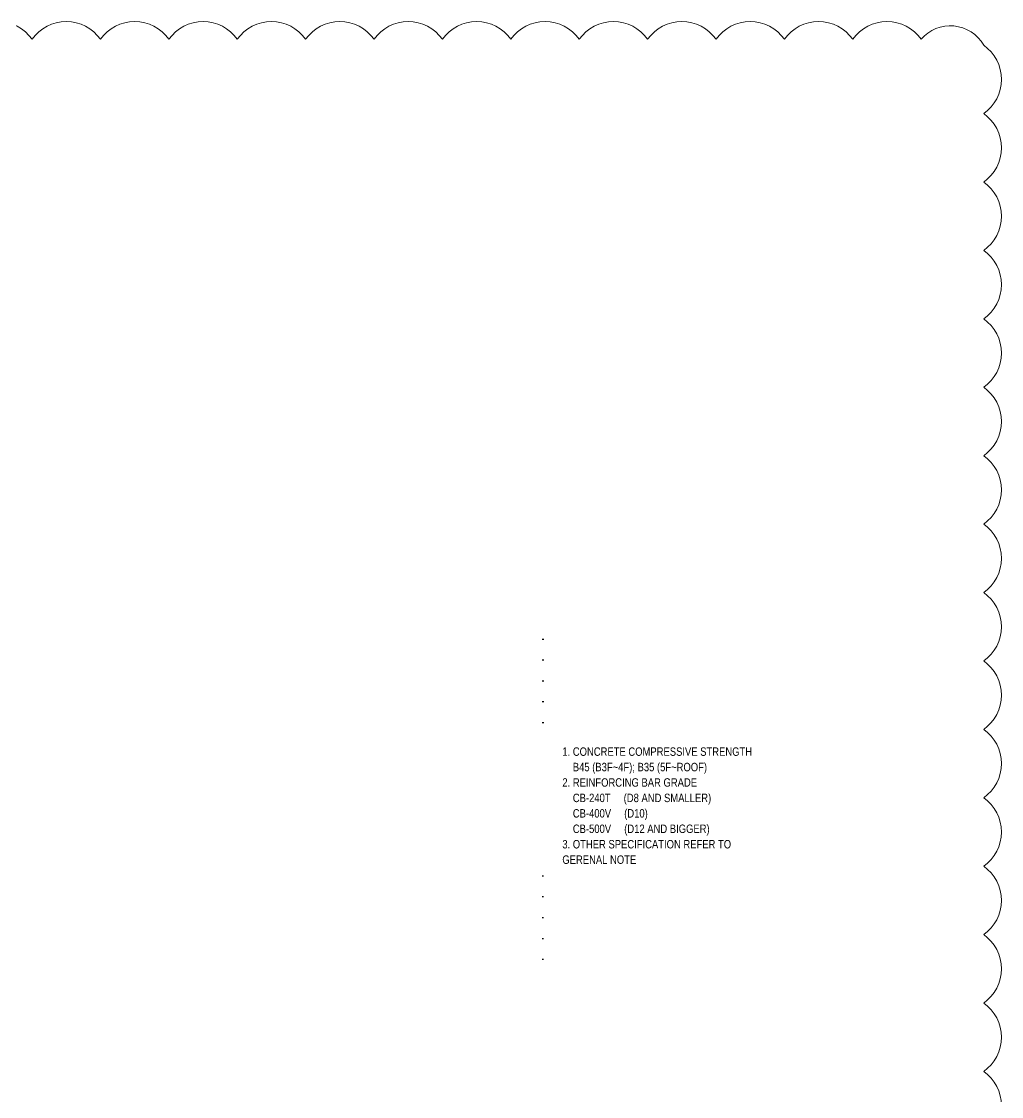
# Model space of a CAD drawing. Header units: millimetres. Extents: x 49323 to 538172, y -39336 to 181761.
# Drawn here: x 488930 to 498333, y 7806 to 18117 of the extents above; entities that cross this region are included whole.
import ezdxf

# ---------------------------------------------------------------- set-up
doc = ezdxf.new("R2010")
doc.units = ezdxf.units.MM
doc.layers.get('Defpoints').update_dxf_attribs({"color": 151, "lineweight": 9})
doc.layers.add('NDC_S_DIM', color=1, linetype='Continuous', lineweight=15)
doc.layers.add('TIT1', color=3, linetype='Continuous')
doc.styles.add('ARIAL', font='arial.ttf', dxfattribs={"width": 0.8})

# ---------------------------------------------------------------- blocks, each defined once
blk = doc.blocks.new('GN')
at = {"layer": 'TIT1', "insert": (0, 0), "char_height": 81, "width": 1996.3, "attachment_point": 1, "line_spacing_factor": 1.096296, "style": 'ARIAL'}
blk.add_mtext('\\A1;1. CONCRETE COMPRESSIVE STRENGTH\\P    B45 (B3F~4F); B35 (5F~ROOF)\\P2. REINFORCING BAR GRADE\\P    CB-240T     (D8 AND SMALLER)\\P    CB-400V     (D10)\\P    CB-500V     (D12 AND BIGGER)\\P3. OTHER SPECIFICATION REFER TO GERENAL NOTE ', dxfattribs=at)

msp = doc.modelspace()

# ---------------------------------------------------------------- linework, layer by layer
at = {"layer": 'Defpoints'}
msp.add_lwpolyline([(498162, 7390.5, 0.5205671), (498162, 8046.7, 0.5205671), (498162, 8702.9, 0.5205671), (498162, 9359.1, 0.5205671), (498162, 10015.2, 0.5205671), (498162, 10671.4, 0.5205671), (498162, 11327.6, 0.5205671), (498162, 11983.8, 0.5205671), (498162, 12640, 0.5205671), (498162, 13296.2, 0.5205671), (498162, 13952.4, 0.5205671), (498162, 14608.6, 0.5205671), (498162, 15264.8, 0.5205671), (498162, 15921, 0.5205671), (498162, 16577.2, 0.5205671), (498162, 17233.4, 0.5205671), (498162, 17889.6, 0.5205671), (497562.3, 17946, 0.5205671), (496906.1, 17946, 0.5205671), (496249.9, 17946, 0.5205671), (495593.7, 17946, 0.5205671), (494937.5, 17946, 0.5205671), (494281.3, 17946, 0.5205671), (493625.1, 17946, 0.5205671), (492968.9, 17946, 0.5205671), (492312.7, 17946, 0.5205671), (491656.5, 17946, 0.5205671), (491000.3, 17946, 0.5205671), (490344.1, 17946, 0.5205671), (489687.9, 17946, 0.5205671), (489031.7, 17946, 0.5205671), (488375.5, 17946, 0.5205671)], format="xyb", dxfattribs=at)
at = {"layer": 'TIT1', "color": 8}
for p, q in [((493940.1, 12191), (493925, 12191)), ((493940.1, 12191), (493925, 12191)), ((493940.1, 11991), (493925, 11991)), ((493940.1, 11991), (493925, 11991)), ((493940.1, 11791), (493925, 11791)), ((493940.1, 11791), (493925, 11791)), ((493940.1, 11591), (493925, 11591)), ((493940.1, 11591), (493925, 11591)), ((493938.7, 9920), (493925, 9920)), ((493938.7, 9920), (493925, 9920)), ((493938.7, 9720), (493925, 9720)), ((493938.7, 9720), (493925, 9720)), ((493938.7, 9520), (493925, 9520)), ((493938.7, 9520), (493925, 9520)), ((493938.7, 9320), (493925, 9320)), ((493938.7, 9320), (493925, 9320))]:
    msp.add_line(p, q, dxfattribs=at)
at = {"layer": 'TIT1'}
for p, q in [((493940.1, 11391), (493925, 11391)), ((493940.1, 11391), (493925, 11391)), ((493938.7, 9120), (493925, 9120)), ((493938.7, 9120), (493925, 9120))]:
    msp.add_line(p, q, dxfattribs=at)

# ---------------------------------------------------------------- block references
at = {"layer": 'NDC_S_DIM'}
msp.add_blockref('GN', (494119.2, 11154.9), dxfattribs=at)

doc.saveas('drawing.dxf')
